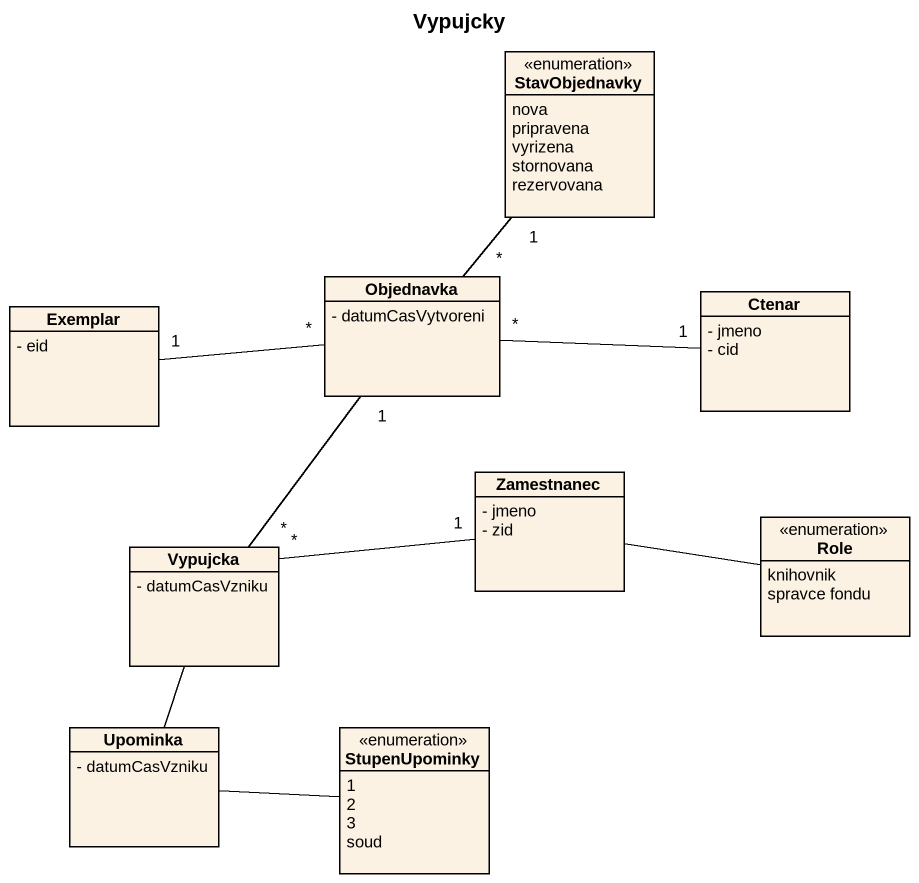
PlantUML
@startuml
title Vypujcky
hide circle
hide empty members
skinparam classAttributeIconSize 0
enum StavObjednavky {
  nova
  pripravena
  vyrizena
  stornovana
  rezervovana
}
class Objednavka {
  - datumCasVytvoreni
}
class Exemplar {
  - eid
}
class Ctenar {
  - jmeno
  - cid
}
class Zamestnanec {
  - jmeno
  - zid
}
class Vypujcka {
  - datumCasVzniku
}
enum Role {
  knihovnik
  spravce fondu
}
class Upominka {
  - datumCasVzniku
}
enum StupenUpominky {
  1
  2
  3
  soud
}
Objednavka "*" -up- "1" StavObjednavky
Objednavka "*" -right- "1" Ctenar
Exemplar "1" -right- "*" Objednavka
Zamestnanec -right- Role
Vypujcka "*" -up- "1" Objednavka
Vypujcka "*" -right- "1" Zamestnanec
Upominka -up- Vypujcka
Upominka -right- StupenUpominky
@enduml
